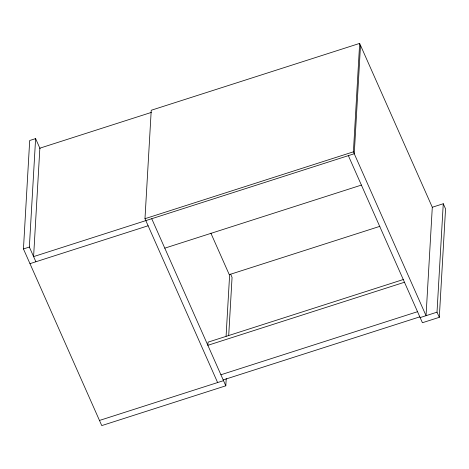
<?xml version="1.0" encoding="UTF-8"?>
<svg xmlns="http://www.w3.org/2000/svg" width="469" height="469" viewBox="0 0 469 469"><rect width="100%" height="100%" fill="white"/><g stroke="black" fill="none" stroke-linecap="round" stroke-linejoin="round"><path stroke-width="0.7" d="M226.228 378.53L225.806 385.805L101.761 425.6L23.45 248.939L29.699 140.507L35.609 138.613L40.058 148.65M35.884 261.766L29.359 247.046L35.609 138.613M217.616 382.546L144.98 218.695L151.235 110.262L359.659 43.4L432.295 207.257L426.045 315.684L353.409 151.833L359.659 43.4M226.081 336.261L229.652 274.406M228.702 335.593L232.061 277.372L230.631 274.154M360.509 45.317L354.253 153.75L33.598 256.613L39.853 148.181L151.381 112.402M348.35 155.644L422.422 322.736L439.301 317.32L437.014 312.166L443.264 203.734L432.465 207.198M439.301 317.32L445.55 208.887L443.264 203.734M23.45 248.939L29.359 247.046M144.98 218.695L353.409 151.833M29.975 263.66L148.11 225.765M164.789 248.16L361.4 185.085M379.867 226.339L229.265 274.646L210.88 233.175M403.264 279.536L208.043 342.159L207.861 345.319L404.471 282.25M220.911 374.766L417.527 311.692M223.197 379.919L419.808 316.845M99.481 420.447L223.525 380.652M420.136 317.583L437.014 312.166M151.733 218.712L225.806 385.805"/></g></svg>
